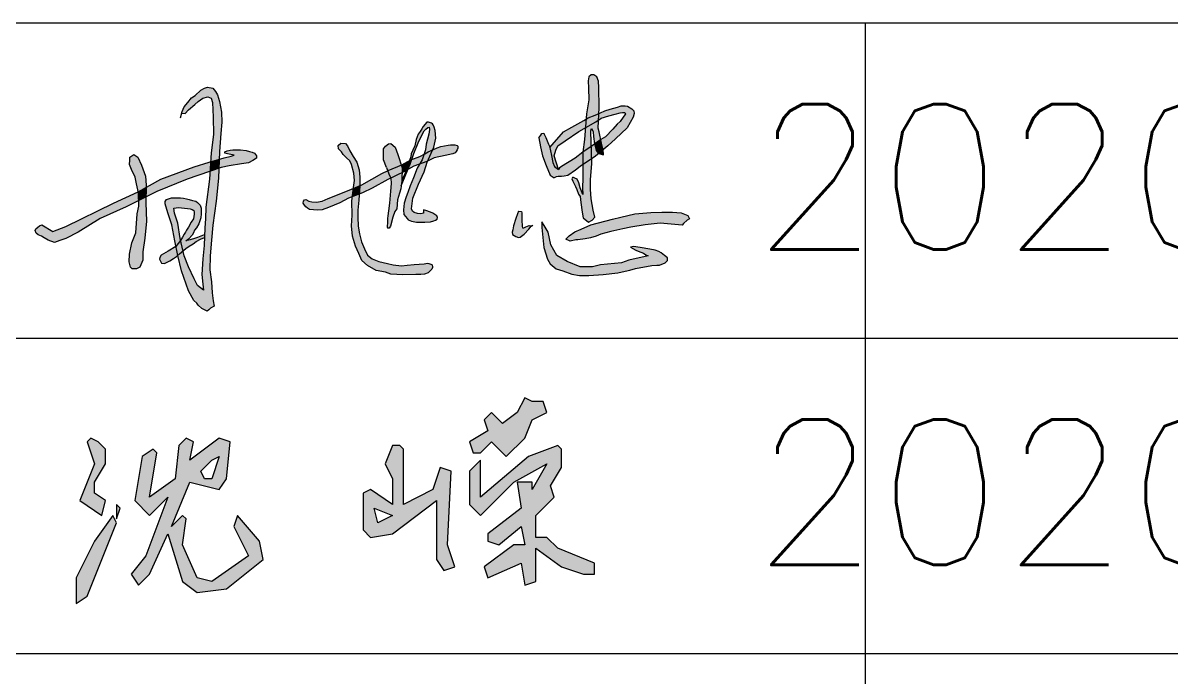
# Model space of a CAD drawing. Header units: millimetres. Extents: x 865974 to 875117, y 41124 to 44891.
# Drawn here: x 869482.68 to 869506.32, y 41162.62 to 41176.1 of the extents above; entities that cross this region are included whole.
import ezdxf
from ezdxf.enums import TextEntityAlignment as Align

# ---------------------------------------------------------------- set-up
doc = ezdxf.new("R2010")
doc.units = ezdxf.units.MM
doc.header["$LTSCALE"] = 1000
doc.header["$MEASUREMENT"] = 0
doc.layers.add('HATCH', color=8, linetype='Continuous')
doc.styles.add('ECEC_TQ', font='txt_l.shx', dxfattribs={"bigfont": 'hztxt_l.shx'})

msp = doc.modelspace()

# ---------------------------------------------------------------- hatches: boundary and pattern name
at = {"linetype": 'Continuous'}
h = msp.add_hatch(color=256, dxfattribs=at)
h.paths.add_polyline_path([(869491.195, 41166.256), (869491.195, 41165.046), (869491.346, 41164.819), (869491.573, 41164.894), (869491.421, 41165.348), (869491.497, 41166.861), (869491.27, 41166.936), (869491.119, 41166.483), (869490.514, 41166.18), (869490.514, 41167.314), (869490.438, 41167.39), (869490.287, 41167.39), (869490.136, 41167.012), (869490.287, 41166.709), (869490.287, 41166.18), (869489.833, 41166.483), (869489.682, 41166.407), (869489.682, 41165.651), (869489.833, 41165.499), (869490.287, 41165.575)])
h.paths.add_polyline_path([(869490.287, 41165.953), (869489.985, 41165.802), (869489.909, 41166.104)], flags=16)
h.paths.add_polyline_path([(869493.01, 41167.541), (869493.161, 41167.919), (869493.463, 41168.071), (869493.388, 41168.298), (869493.161, 41168.298), (869493.01, 41168.373), (869492.858, 41168.071), (869492.556, 41167.844), (869492.329, 41168.071), (869492.178, 41167.919), (869492.253, 41167.693), (869491.875, 41167.466), (869491.951, 41167.239), (869492.102, 41167.239), (869492.329, 41167.466), (869492.631, 41167.163)])
h.paths.add_polyline_path([(869493.766, 41166.936), (869493.766, 41167.314), (869493.69, 41167.39), (869493.085, 41167.163), (869492.102, 41166.331), (869492.102, 41167.088), (869491.875, 41166.861), (869491.875, 41166.18), (869492.102, 41165.953), (869492.783, 41166.634), (869493.463, 41167.012), (869493.161, 41166.483), (869493.161, 41166.634), (869492.858, 41166.634), (869492.934, 41166.104), (869492.253, 41165.575), (869492.253, 41165.424), (869492.48, 41165.348), (869492.934, 41165.726), (869493.01, 41165.348), (869492.783, 41165.348), (869492.178, 41164.894), (869492.253, 41164.668), (869492.934, 41164.97), (869493.01, 41164.516), (869493.236, 41164.592), (869493.236, 41165.273), (869493.766, 41164.894), (869494.22, 41164.743), (869494.446, 41164.743), (869494.446, 41164.97), (869493.69, 41165.273), (869493.463, 41165.499), (869493.236, 41165.499), (869493.236, 41165.953), (869493.615, 41166.331), (869493.539, 41166.558)])
h = msp.add_hatch(color=256, dxfattribs=at)
h.paths.add_polyline_path([(869484.147, 41166.407), (869484.147, 41166.634), (869484.374, 41167.012), (869484.374, 41167.314), (869484.223, 41167.466), (869484.071, 41167.541), (869483.996, 41167.466), (869484.147, 41167.012), (869483.845, 41166.256), (869484.298, 41165.953), (869484.374, 41166.256)])
h.paths.add_polyline_path([(869484.676, 41166.104), (869484.601, 41166.18), (869484.601, 41165.878)])
h.paths.add_polyline_path([(869484.601, 41165.802), (869484.525, 41165.953), (869484.147, 41165.424), (869483.769, 41164.668), (869483.769, 41164.138), (869483.996, 41164.289)])
h.paths.add_polyline_path([(869486.113, 41166.634), (869486.718, 41166.483), (869486.87, 41166.709), (869486.945, 41167.466), (869486.718, 41167.541), (869486.113, 41167.088), (869486.189, 41167.466), (869486.038, 41167.541), (869485.886, 41167.39), (869485.811, 41166.709), (869485.281, 41166.331), (869485.433, 41167.239), (869485.357, 41167.314), (869485.13, 41167.163), (869484.979, 41166.256), (869485.281, 41165.953), (869485.66, 41166.331), (869485.206, 41165.121), (869484.903, 41164.743), (869485.055, 41164.516), (869485.281, 41164.743), (869485.66, 41165.575), (869485.962, 41164.592), (869486.265, 41164.365), (869486.87, 41164.441), (869487.626, 41165.046), (869487.55, 41165.424), (869487.096, 41165.953), (869487.021, 41165.726), (869487.323, 41165.121), (869486.567, 41164.592), (869486.265, 41164.668), (869485.962, 41165.348), (869486.038, 41165.878), (869485.962, 41165.953), (869485.735, 41165.726)])
h.paths.add_polyline_path([(869486.34, 41166.861), (869486.567, 41167.088), (869486.718, 41167.163), (869486.567, 41166.709), (869486.416, 41166.709)], flags=16)
at = {"layer": 'HATCH'}
for points in [[(869494.54, 41174.772), (869494.53, 41174.902), (869494.498, 41174.993), (869494.435, 41175.035), (869494.376, 41175.035), (869494.334, 41174.99), (869494.316, 41174.913), (869494.323, 41174.762), (869494.33, 41174.52), (869494.281, 41174.229), (869494.273, 41174.118), (869494.319, 41174.145), (869494.463, 41174.204), (869494.542, 41174.241), (869494.547, 41174.358)], [(869486.748, 41173.823), (869486.77, 41174.058), (869486.767, 41174.264), (869486.727, 41174.483), (869486.684, 41174.619), (869486.644, 41174.689), (869486.588, 41174.758), (869486.476, 41174.78), (869486.412, 41174.761), (869486.337, 41174.716), (869486.222, 41174.609), (869486.145, 41174.558), (869486.072, 41174.465), (869485.998, 41174.377), (869485.955, 41174.28), (869485.946, 41174.245), (869486.02, 41174.238), (869486.084, 41174.312), (869486.216, 41174.423), (869486.283, 41174.484), (869486.384, 41174.551), (869486.482, 41174.578), (869486.55, 41174.551), (869486.577, 41174.464), (869486.59, 41174.164), (869486.597, 41173.803), (869486.553, 41173.425), (869486.541, 41173.244), (869486.718, 41173.295), (869486.724, 41173.454)], [(869495.255, 41174.29), (869495.216, 41174.331), (869495.128, 41174.389), (869495.076, 41174.394), (869494.999, 41174.392), (869494.918, 41174.369), (869494.772, 41174.326), (869494.658, 41174.293), (869494.568, 41174.254), (869494.542, 41174.241), (869494.535, 41174.105), (869494.588, 41174.139), (869494.744, 41174.192), (869494.87, 41174.226), (869494.977, 41174.248), (869495.024, 41174.257), (869495.073, 41174.255), (869495.089, 41174.23), (869494.979, 41174.071), (869494.912, 41174.02), (869494.825, 41173.917), (869494.676, 41173.759), (869494.576, 41173.699), (869494.59, 41173.629), (869494.628, 41173.491), (869494.723, 41173.568), (869494.881, 41173.713), (869495.122, 41173.942), (869495.245, 41174.165), (869495.262, 41174.235)], [(869494.542, 41174.241), (869494.463, 41174.204), (869494.319, 41174.145), (869494.273, 41174.118), (869494.26, 41173.942), (869494.472, 41174.064), (869494.535, 41174.105)], [(869490.819, 41173.63), (869490.891, 41173.791), (869490.941, 41173.881), (869490.977, 41173.913), (869491.018, 41173.948), (869491.043, 41173.953), (869491.051, 41173.904), (869491.033, 41173.811), (869490.98, 41173.604), (869490.967, 41173.489), (869490.937, 41173.401), (869490.95, 41173.409), (869491.02, 41173.449), (869491.118, 41173.49), (869491.141, 41173.543), (869491.179, 41173.729), (869491.163, 41173.884), (869491.144, 41173.956), (869491.126, 41174.001), (869491.109, 41174.026), (869491.089, 41174.041), (869491.027, 41174.058), (869490.996, 41174.058), (869490.92, 41173.97), (869490.888, 41173.922), (869490.854, 41173.868), (869490.817, 41173.81), (869490.775, 41173.703), (869490.746, 41173.574), (869490.703, 41173.479), (869490.672, 41173.403), (869490.667, 41173.346), (869490.635, 41173.267), (869490.663, 41173.282), (869490.682, 41173.289), (869490.725, 41173.412)], [(869493.845, 41173.672), (869494.128, 41173.866), (869494.26, 41173.942), (869494.273, 41174.118), (869494.23, 41174.093), (869493.984, 41173.954), (869493.809, 41173.858), (869493.525, 41173.538), (869493.564, 41173.37), (869493.592, 41173.228), (869493.626, 41173.142), (869493.703, 41173.082), (869493.614, 41173.366), (869493.648, 41173.482), (869493.693, 41173.572)], [(869494.535, 41174.105), (869494.472, 41174.064), (869494.26, 41173.942), (869494.242, 41173.703), (869494.207, 41173.439), (869494.38, 41173.556), (869494.377, 41173.668), (869494.372, 41173.85), (869494.374, 41173.883), (869494.389, 41173.93), (869494.417, 41173.865), (869494.43, 41173.754), (869494.432, 41173.724), (869494.438, 41173.651), (869494.454, 41173.609), (869494.576, 41173.699), (869494.544, 41173.86), (869494.526, 41173.937)], [(869493.518, 41173.566), (869493.503, 41173.605), (869493.447, 41173.74), (869493.412, 41173.811), (869493.404, 41173.833), (869493.361, 41173.825), (869493.344, 41173.794), (869493.303, 41173.736), (869493.335, 41173.549), (869493.378, 41173.367), (869493.45, 41173.168), (869493.531, 41172.966), (869493.617, 41172.909), (869493.659, 41172.934), (869493.696, 41172.94), (869493.721, 41172.941), (869493.771, 41172.941), (869493.826, 41172.943), (869493.897, 41172.962), (869494.058, 41173.067), (869494.152, 41173.144), (869494.205, 41173.181), (869494.207, 41173.439), (869494.049, 41173.317), (869493.929, 41173.242), (869493.859, 41173.199), (869493.803, 41173.168), (869493.729, 41173.115), (869493.703, 41173.082), (869493.626, 41173.142), (869493.592, 41173.228), (869493.564, 41173.37)], [(869494.59, 41173.629), (869494.576, 41173.699), (869494.575, 41173.699), (869494.454, 41173.609), (869494.452, 41173.59), (869494.484, 41173.474), (869494.533, 41173.414), (869494.628, 41173.491)], [(869487.411, 41173.267), (869487.485, 41173.319), (869487.487, 41173.362), (869487.444, 41173.42), (869487.399, 41173.442), (869487.341, 41173.457), (869487.273, 41173.473), (869487.158, 41173.486), (869487.077, 41173.49), (869487.001, 41173.49), (869486.941, 41173.479), (869486.879, 41173.467), (869486.832, 41173.446), (869486.836, 41173.422), (869486.887, 41173.409), (869486.955, 41173.393), (869487.026, 41173.378), (869486.964, 41173.36), (869486.821, 41173.325), (869486.718, 41173.295), (869486.711, 41173.111), (869486.758, 41173.127), (869486.92, 41173.16), (869487.178, 41173.203), (869487.32, 41173.22)], [(869489.601, 41173.076), (869489.55, 41173.233), (869489.476, 41173.354), (869489.406, 41173.469), (869489.359, 41173.573), (869489.316, 41173.622), (869489.221, 41173.626), (869489.167, 41173.577), (869489.178, 41173.512), (869489.208, 41173.477), (869489.235, 41173.447), (869489.273, 41173.394), (869489.342, 41173.323), (869489.409, 41173.261), (869489.44, 41173.186), (869489.494, 41173.009), (869489.506, 41172.857), (869489.487, 41172.713), (869489.484, 41172.694), (869489.612, 41172.748), (869489.616, 41172.927)], [(869490.396, 41173.389), (869490.344, 41173.545), (869490.252, 41173.621), (869490.207, 41173.609), (869490.143, 41173.561), (869490.099, 41173.509), (869490.099, 41173.425), (869490.099, 41173.285), (869490.163, 41173.125), (869490.186, 41173.057), (869490.197, 41173.062), (869490.467, 41173.177)], [(869491.118, 41173.49), (869491.02, 41173.449), (869490.95, 41173.409), (869490.937, 41173.401), (869490.895, 41173.28), (869490.844, 41173.194), (869490.992, 41173.246), (869491.015, 41173.258)], [(869491.529, 41173.404), (869491.576, 41173.429), (869491.598, 41173.451), (869491.619, 41173.486), (869491.634, 41173.524), (869491.634, 41173.552), (869491.63, 41173.563), (869491.621, 41173.577), (869491.574, 41173.592), (869491.481, 41173.592), (869491.431, 41173.586), (869491.361, 41173.572), (869491.284, 41173.556), (869491.207, 41173.529), (869491.13, 41173.496), (869491.118, 41173.49), (869491.015, 41173.258), (869491.143, 41173.326), (869491.37, 41173.37)], [(869494.38, 41173.556), (869494.207, 41173.439), (869494.205, 41173.181), (869494.388, 41173.306)], [(869494.484, 41173.474), (869494.452, 41173.59), (869494.454, 41173.609), (869494.398, 41173.568), (869494.38, 41173.556), (869494.388, 41173.306), (869494.465, 41173.359), (869494.533, 41173.414)], [(869494.628, 41173.491), (869494.533, 41173.414), (869494.632, 41173.383)], [(869485.198, 41172.948), (869485.115, 41173.17), (869485.045, 41173.336), (869484.957, 41173.393), (869484.874, 41173.337), (869484.88, 41173.273), (869484.869, 41173.185), (869484.912, 41173.086), (869484.986, 41172.922), (869485.015, 41172.788), (869485.051, 41172.624), (869485.211, 41172.713), (869485.212, 41172.763)], [(869486.06, 41172.885), (869486.527, 41173.047), (869486.541, 41173.244), (869486.512, 41173.236), (869486.205, 41173.135), (869485.515, 41172.881), (869485.211, 41172.713), (869485.207, 41172.518), (869485.43, 41172.629)], [(869486.718, 41173.295), (869486.541, 41173.244), (869486.527, 41173.047), (869486.711, 41173.111)], [(869490.487, 41173.115), (869490.467, 41173.177), (869490.197, 41173.062), (869490.186, 41173.057), (869490.209, 41172.991), (869490.252, 41172.904), (869490.485, 41173.018)], [(869490.635, 41173.267), (869490.48, 41173.182), (869490.467, 41173.177), (869490.487, 41173.115), (869490.485, 41173.018), (869490.522, 41173.037), (869490.573, 41173.066)], [(869490.939, 41173.035), (869491.003, 41173.231), (869491.015, 41173.258), (869490.992, 41173.246), (869490.844, 41173.194), (869490.797, 41173.112), (869490.719, 41172.913), (869490.648, 41172.744), (869490.604, 41172.607), (869490.569, 41172.52), (869490.53, 41172.392), (869490.514, 41172.25), (869490.523, 41172.155), (869490.59, 41172.07), (869490.61, 41172.044), (869490.679, 41172.017), (869490.778, 41172), (869490.843, 41171.999), (869490.952, 41171.999), (869491.07, 41172.003), (869491.141, 41172.025), (869491.176, 41172.041), (869491.205, 41172.061), (869491.211, 41172.092), (869491.203, 41172.13), (869491.121, 41172.186), (869491.071, 41172.205), (869490.977, 41172.24), (869490.927, 41172.248), (869490.927, 41172.209), (869490.924, 41172.185), (869490.872, 41172.171), (869490.803, 41172.174), (869490.734, 41172.193), (869490.696, 41172.222), (869490.68, 41172.273), (869490.704, 41172.493), (869490.822, 41172.779)], [(869490.682, 41173.289), (869490.663, 41173.282), (869490.635, 41173.267), (869490.573, 41173.066), (869490.605, 41173.084), (869490.648, 41173.192)], [(869490.895, 41173.28), (869490.937, 41173.401), (869490.847, 41173.352), (869490.682, 41173.289), (869490.648, 41173.192), (869490.605, 41173.084), (869490.724, 41173.152), (869490.844, 41173.194)], [(869494.391, 41173.199), (869494.388, 41173.306), (869494.205, 41173.181), (869494.204, 41172.913), (869494.202, 41172.699), (869494.204, 41172.57), (869494.151, 41172.703), (869494.123, 41172.81), (869494.088, 41172.885), (869494.04, 41172.904), (869494.013, 41172.916), (869493.992, 41172.918), (869493.983, 41172.889), (869494, 41172.843), (869494.058, 41172.731), (869494.085, 41172.672), (869494.116, 41172.577), (869494.15, 41172.527), (869494.166, 41172.4), (869494.194, 41172.201), (869494.217, 41172.084), (869494.322, 41171.999), (869494.402, 41172.036), (869494.457, 41172.1), (869494.423, 41172.246), (869494.377, 41172.475), (869494.366, 41172.674), (869494.366, 41172.876)], [(869485.998, 41171.301), (869485.973, 41171.406), (869485.898, 41171.341), (869485.865, 41171.313), (869485.865, 41171.311), (869485.941, 41170.993), (869486.084, 41170.581), (869486.194, 41170.382), (869486.256, 41170.328), (869486.282, 41170.288), (869486.359, 41170.219), (869486.468, 41170.163), (869486.507, 41170.189), (869486.541, 41170.221), (869486.614, 41170.266), (869486.593, 41170.376), (869486.576, 41170.537), (869486.556, 41170.764), (869486.528, 41171.017), (869486.532, 41171.302), (869486.561, 41171.624), (869486.588, 41171.933), (869486.658, 41172.427), (869486.703, 41172.903), (869486.711, 41173.111), (869486.527, 41173.047), (869486.516, 41172.885), (869486.442, 41172.308), (869486.435, 41172.064), (869486.425, 41171.882), (869486.405, 41171.518), (869486.384, 41171.238), (869486.361, 41170.917), (869486.381, 41170.716), (869486.395, 41170.598), (869486.268, 41170.688), (869486.202, 41170.829), (869486.083, 41171.077)], [(869490.189, 41172.874), (869490.252, 41172.904), (869490.209, 41172.991), (869490.186, 41173.057), (869490.07, 41173), (869489.658, 41172.767), (869489.612, 41172.748), (869489.6, 41172.575), (869489.671, 41172.602), (869489.867, 41172.7)], [(869490.48, 41172.852), (869490.485, 41173.018), (869490.252, 41172.904), (869490.257, 41172.796), (869490.243, 41172.638), (869490.228, 41172.386), (869490.203, 41172.234), (869490.194, 41172.131), (869490.184, 41172.072), (869490.182, 41172.022), (869490.182, 41171.978), (869490.175, 41171.921), (869490.176, 41171.893), (869490.181, 41171.88), (869490.188, 41171.873), (869490.215, 41171.874), (869490.244, 41171.918), (869490.294, 41172.099), (869490.335, 41172.219), (869490.376, 41172.275), (869490.388, 41172.455), (869490.428, 41172.592), (869490.46, 41172.684)], [(869490.605, 41173.084), (869490.573, 41173.066), (869490.5, 41172.901), (869490.478, 41172.837), (869490.467, 41172.743), (869490.549, 41172.943)], [(869485.211, 41172.713), (869485.051, 41172.624), (869485.056, 41172.601), (869485.06, 41172.445), (869485.207, 41172.518)], [(869489.612, 41172.748), (869489.484, 41172.694), (869489.461, 41172.523), (869489.6, 41172.575)], [(869484.267, 41172.07), (869484.799, 41172.316), (869485.06, 41172.445), (869485.056, 41172.601), (869485.051, 41172.624), (869484.54, 41172.392), (869483.56, 41171.908), (869483.291, 41171.806), (869483.067, 41171.944), (869483.015, 41171.921), (869482.98, 41171.894), (869482.944, 41171.859), (869482.926, 41171.822), (869482.951, 41171.769), (869482.99, 41171.738), (869483.056, 41171.711), (869483.116, 41171.672), (869483.192, 41171.629), (869483.326, 41171.581), (869483.437, 41171.618), (869483.557, 41171.662), (869483.811, 41171.793)], [(869485.221, 41172.018), (869485.205, 41172.393), (869485.207, 41172.518), (869485.06, 41172.445), (869485.063, 41172.33), (869485.025, 41172.172), (869485, 41171.774), (869484.921, 41171.569), (869484.869, 41171.337), (869484.86, 41171.179), (869484.894, 41171.066), (869484.925, 41171.035), (869485.011, 41171.035), (869485.085, 41171.071), (869485.142, 41171.215), (869485.146, 41171.384), (869485.187, 41171.668)], [(869486.273, 41172.405), (869486.236, 41172.429), (869486.165, 41172.446), (869486.101, 41172.466), (869486.044, 41172.479), (869485.98, 41172.49), (869485.919, 41172.496), (869485.821, 41172.496), (869485.737, 41172.496), (869485.632, 41172.466), (869485.605, 41172.426), (869485.605, 41172.375), (869485.636, 41172.26), (869485.666, 41172.166), (869485.744, 41171.94), (869485.801, 41171.61), (869485.826, 41171.495), (869485.923, 41171.619), (869485.913, 41171.662), (869485.867, 41171.973), (869485.794, 41172.184), (869485.785, 41172.284), (869485.876, 41172.299), (869486.067, 41172.282), (869486.122, 41172.275), (869486.163, 41172.256), (869486.194, 41172.24), (869486.204, 41172.206), (869486.204, 41172.162), (869486.187, 41172.069), (869486.139, 41171.995), (869486.083, 41171.895), (869486.044, 41171.83), (869486.022, 41171.793), (869485.994, 41171.75), (869485.961, 41171.689), (869485.923, 41171.619), (869485.973, 41171.406), (869486.028, 41171.454), (869486.1, 41171.501), (869486.18, 41171.551), (869486.241, 41171.597), (869486.332, 41171.647), (869486.414, 41171.684), (869486.417, 41171.74), (869486.38, 41171.729), (869486.278, 41171.69), (869486.235, 41171.673), (869486.124, 41171.643), (869486.059, 41171.629), (869486.088, 41171.65), (869486.159, 41171.731), (869486.185, 41171.775), (869486.212, 41171.829), (869486.25, 41171.883), (869486.297, 41171.96), (869486.341, 41172.085), (869486.347, 41172.169), (869486.347, 41172.233), (869486.344, 41172.284), (869486.327, 41172.348)], [(869489.381, 41172.494), (869489.461, 41172.523), (869489.484, 41172.694), (869489.363, 41172.642), (869488.961, 41172.487), (869488.836, 41172.428), (869488.719, 41172.407), (869488.627, 41172.417), (869488.566, 41172.433), (869488.5, 41172.466), (869488.473, 41172.457), (869488.452, 41172.431), (869488.449, 41172.388), (869488.473, 41172.346), (869488.504, 41172.31), (869488.534, 41172.283), (869488.579, 41172.26), (869488.657, 41172.251), (869488.748, 41172.244), (869488.836, 41172.251), (869488.972, 41172.299), (869489.199, 41172.393)], [(869489.573, 41172.101), (869489.576, 41172.242), (869489.591, 41172.448), (869489.6, 41172.575), (869489.461, 41172.523), (869489.448, 41172.428), (869489.454, 41172.144), (869489.444, 41171.92), (869489.465, 41171.71), (869489.522, 41171.503), (869489.591, 41171.354), (869489.656, 41171.207), (869489.769, 41171.102), (869489.951, 41171.004), (869490.144, 41170.963), (869490.255, 41170.928), (869490.5, 41170.913), (869490.767, 41170.92), (869490.871, 41170.921), (869490.946, 41170.927), (869491.024, 41170.95), (869491.096, 41171.027), (869491.114, 41171.063), (869491.114, 41171.079), (869491.101, 41171.117), (869491.074, 41171.131), (869491.037, 41171.143), (869491.01, 41171.149), (869490.939, 41171.136), (869490.734, 41171.122), (869490.591, 41171.11), (869490.469, 41171.099), (869490.304, 41171.118), (869490.181, 41171.144), (869490.009, 41171.185), (869489.871, 41171.241), (869489.769, 41171.319), (869489.709, 41171.446), (869489.647, 41171.593), (869489.61, 41171.756), (869489.58, 41171.916)], [(869493.093, 41171.852), (869493.143, 41171.912), (869493.16, 41171.923), (869493.103, 41171.927), (869493.03, 41171.902), (869492.99, 41171.877), (869492.962, 41171.882), (869492.959, 41171.909), (869492.959, 41171.947), (869492.954, 41172.005), (869492.954, 41172.047), (869492.954, 41172.108), (869492.952, 41172.143), (869492.952, 41172.188), (869492.947, 41172.218), (869492.882, 41172.223), (869492.861, 41172.17), (869492.824, 41172.07), (869492.779, 41171.919), (869492.764, 41171.839), (869492.753, 41171.791), (869492.761, 41171.741), (869492.829, 41171.699), (869492.879, 41171.684), (869492.919, 41171.686), (869493, 41171.749)], [(869493.491, 41171.788), (869493.414, 41171.928), (869493.364, 41172.002), (869493.366, 41171.884), (869493.401, 41171.472), (869493.477, 41171.236), (869493.537, 41171.138), (869493.658, 41171.033), (869493.798, 41170.993), (869493.984, 41170.924), (869494.139, 41170.898), (869494.329, 41170.896), (869494.625, 41170.92), (869494.926, 41170.954), (869495.015, 41170.974), (869495.178, 41171.008), (869495.291, 41171.039), (869495.626, 41171.101), (869495.733, 41171.11), (869495.784, 41171.11), (869495.905, 41171.162), (869495.951, 41171.21), (869495.953, 41171.259), (869495.89, 41171.309), (869495.82, 41171.363), (869495.774, 41171.392), (869495.697, 41171.418), (869495.59, 41171.44), (869495.39, 41171.472), (869495.248, 41171.498), (869495.187, 41171.484), (869495.302, 41171.42), (869495.346, 41171.402), (869495.459, 41171.355), (869495.507, 41171.325), (869495.552, 41171.303), (869495.152, 41171.216), (869495.006, 41171.157), (869494.571, 41171.117), (869494.409, 41171.078), (869494.153, 41171.078), (869493.884, 41171.189), (869493.671, 41171.307), (869493.549, 41171.529)], [(869494.782, 41171.804), (869495.031, 41171.86), (869495.194, 41171.891), (869495.492, 41171.942), (869495.798, 41171.973), (869496.251, 41171.934), (869496.284, 41171.967), (869496.358, 41172.036), (869496.404, 41172.064), (869496.37, 41172.135), (869496.23, 41172.189), (869496.055, 41172.201), (869495.833, 41172.206), (869495.61, 41172.199), (869495.275, 41172.168), (869494.993, 41172.1), (869494.82, 41172.056), (869494.369, 41171.939), (869494.173, 41171.855), (869494.041, 41171.799), (869493.924, 41171.715), (869493.86, 41171.644), (869493.944, 41171.603), (869494.066, 41171.631), (869494.107, 41171.634), (869494.252, 41171.654), (869494.364, 41171.672), (869494.484, 41171.708), (869494.581, 41171.753)], [(869485.923, 41171.619), (869485.826, 41171.495), (869485.865, 41171.313), (869485.898, 41171.341), (869485.973, 41171.406)], [(869485.865, 41171.313), (869485.826, 41171.495), (869485.67, 41171.399), (869485.522, 41171.315), (869485.493, 41171.269), (869485.485, 41171.232), (869485.53, 41171.154), (869485.591, 41171.143), (869485.7, 41171.202), (869485.774, 41171.247), (869485.835, 41171.286)]]:
    msp.add_hatch(color=256, dxfattribs=at).paths.add_polyline_path(points)

# ---------------------------------------------------------------- linework, layer by layer
for p, q in [((869465.031, 41176.104), (869575.031, 41176.104)), ((869500.031, 41143.604), (869500.031, 41176.104)), ((869465.031, 41169.604), (869520.031, 41169.604)), ((869465.031, 41163.104), (869520.031, 41163.104))]:
    msp.add_line(p, q)
for points in [[(869494.452, 41173.59), (869494.484, 41173.474), (869494.533, 41173.414), (869494.632, 41173.383), (869494.628, 41173.491), (869494.59, 41173.629), (869494.544, 41173.86), (869494.526, 41173.937), (869494.547, 41174.358), (869494.54, 41174.772), (869494.53, 41174.902), (869494.498, 41174.993), (869494.435, 41175.035), (869494.376, 41175.035), (869494.334, 41174.99), (869494.316, 41174.913), (869494.323, 41174.762), (869494.33, 41174.52), (869494.281, 41174.229), (869494.242, 41173.703), (869494.207, 41173.439), (869494.204, 41172.913), (869494.202, 41172.699), (869494.204, 41172.57), (869494.151, 41172.703), (869494.123, 41172.81), (869494.088, 41172.885)], [(869485.923, 41174.147), (869485.955, 41174.28), (869485.998, 41174.377), (869486.072, 41174.465), (869486.145, 41174.558), (869486.222, 41174.609), (869486.337, 41174.716), (869486.412, 41174.761), (869486.476, 41174.78), (869486.588, 41174.758), (869486.644, 41174.689), (869486.684, 41174.619), (869486.727, 41174.483), (869486.767, 41174.264), (869486.77, 41174.058), (869486.748, 41173.823), (869486.724, 41173.454), (869486.703, 41172.903), (869486.658, 41172.427), (869486.588, 41171.933), (869486.561, 41171.624), (869486.532, 41171.302), (869486.528, 41171.017), (869486.556, 41170.764), (869486.576, 41170.537), (869486.593, 41170.376), (869486.614, 41170.266), (869486.541, 41170.221), (869486.507, 41170.189), (869486.468, 41170.163), (869486.359, 41170.219), (869486.282, 41170.288), (869486.256, 41170.328), (869486.194, 41170.382), (869486.084, 41170.581), (869485.941, 41170.993), (869485.865, 41171.311), (869485.801, 41171.61), (869485.744, 41171.94), (869485.666, 41172.166), (869485.636, 41172.26), (869485.605, 41172.375), (869485.605, 41172.426), (869485.632, 41172.466), (869485.632, 41172.466), (869485.737, 41172.496), (869485.821, 41172.496), (869485.821, 41172.496), (869485.919, 41172.496), (869485.98, 41172.49), (869486.044, 41172.479), (869486.101, 41172.466), (869486.165, 41172.446), (869486.236, 41172.429), (869486.273, 41172.405), (869486.327, 41172.348), (869486.344, 41172.284), (869486.347, 41172.233), (869486.347, 41172.169), (869486.341, 41172.085), (869486.297, 41171.96), (869486.25, 41171.883), (869486.212, 41171.829), (869486.185, 41171.775), (869486.159, 41171.731), (869486.159, 41171.731), (869486.088, 41171.65), (869486.03, 41171.607)], [(869485.946, 41174.245), (869486.02, 41174.238), (869486.02, 41174.238), (869486.084, 41174.312), (869486.216, 41174.423), (869486.283, 41174.484), (869486.384, 41174.551), (869486.482, 41174.578), (869486.482, 41174.578), (869486.55, 41174.551), (869486.577, 41174.464), (869486.59, 41174.164), (869486.597, 41173.803), (869486.553, 41173.425), (869486.516, 41172.885), (869486.442, 41172.308), (869486.435, 41172.064), (869486.425, 41171.882), (869486.405, 41171.518), (869486.384, 41171.238), (869486.361, 41170.917), (869486.381, 41170.716), (869486.395, 41170.598), (869486.395, 41170.598), (869486.268, 41170.688), (869486.202, 41170.829), (869486.083, 41171.077), (869485.998, 41171.301), (869485.913, 41171.662), (869485.867, 41171.973), (869485.794, 41172.184), (869485.785, 41172.284), (869485.785, 41172.284), (869485.876, 41172.299), (869486.067, 41172.282), (869486.067, 41172.282), (869486.122, 41172.275), (869486.163, 41172.256), (869486.194, 41172.24), (869486.204, 41172.206), (869486.204, 41172.162), (869486.187, 41172.069), (869486.139, 41171.995), (869486.083, 41171.895), (869486.044, 41171.83), (869486.022, 41171.793), (869485.994, 41171.75), (869485.961, 41171.689), (869485.923, 41171.619), (869485.826, 41171.495), (869485.67, 41171.399), (869485.522, 41171.315), (869485.493, 41171.269), (869485.485, 41171.232), (869485.53, 41171.154), (869485.591, 41171.143), (869485.7, 41171.202), (869485.774, 41171.247), (869485.835, 41171.286), (869485.898, 41171.341), (869486.028, 41171.454), (869486.1, 41171.501), (869486.18, 41171.551), (869486.241, 41171.597), (869486.332, 41171.647), (869486.414, 41171.684)], [(869493.525, 41173.538), (869493.809, 41173.858), (869493.984, 41173.954), (869494.23, 41174.093), (869494.319, 41174.145), (869494.463, 41174.204), (869494.568, 41174.254), (869494.658, 41174.293), (869494.772, 41174.326), (869494.918, 41174.369), (869494.999, 41174.392), (869495.076, 41174.394), (869495.128, 41174.389), (869495.216, 41174.331), (869495.255, 41174.29), (869495.262, 41174.235), (869495.245, 41174.165), (869495.122, 41173.942), (869494.881, 41173.713), (869494.723, 41173.568), (869494.465, 41173.359), (869494.152, 41173.144), (869494.058, 41173.067), (869493.897, 41172.962), (869493.826, 41172.943), (869493.771, 41172.941), (869493.721, 41172.941), (869493.696, 41172.94), (869493.659, 41172.934), (869493.617, 41172.909)], [(869493.303, 41173.736), (869493.344, 41173.794), (869493.361, 41173.825), (869493.361, 41173.825), (869493.404, 41173.833), (869493.412, 41173.811), (869493.447, 41173.74), (869493.503, 41173.605), (869493.518, 41173.566), (869493.564, 41173.37), (869493.592, 41173.228), (869493.626, 41173.142), (869493.703, 41173.082), (869493.614, 41173.366), (869493.648, 41173.482), (869493.693, 41173.572), (869493.845, 41173.672), (869494.128, 41173.866), (869494.472, 41174.064), (869494.588, 41174.139), (869494.744, 41174.192), (869494.87, 41174.226), (869494.977, 41174.248), (869495.024, 41174.257), (869495.073, 41174.255), (869495.089, 41174.23), (869494.979, 41174.071), (869494.912, 41174.02), (869494.825, 41173.917), (869494.676, 41173.759), (869494.575, 41173.699), (869494.398, 41173.568), (869494.207, 41173.439), (869494.049, 41173.317), (869493.929, 41173.242), (869493.859, 41173.199), (869493.803, 41173.168), (869493.729, 41173.115), (869493.703, 41173.082)], [(869490.467, 41172.743), (869490.549, 41172.943), (869490.648, 41173.192), (869490.725, 41173.412), (869490.819, 41173.63), (869490.891, 41173.791), (869490.941, 41173.881), (869490.977, 41173.913), (869491.018, 41173.948), (869491.043, 41173.953), (869491.051, 41173.904), (869491.033, 41173.811), (869490.98, 41173.604), (869490.967, 41173.489), (869490.895, 41173.28), (869490.797, 41173.112), (869490.719, 41172.913), (869490.648, 41172.744), (869490.604, 41172.607), (869490.569, 41172.52), (869490.53, 41172.392), (869490.514, 41172.25), (869490.523, 41172.155), (869490.59, 41172.07), (869490.61, 41172.044), (869490.679, 41172.017), (869490.778, 41172), (869490.843, 41171.999), (869490.952, 41171.999), (869491.07, 41172.003), (869491.141, 41172.025), (869491.176, 41172.041), (869491.205, 41172.061), (869491.211, 41172.092), (869491.203, 41172.13), (869491.121, 41172.186), (869491.071, 41172.205), (869490.977, 41172.24), (869490.927, 41172.248), (869490.927, 41172.209), (869490.924, 41172.185), (869490.872, 41172.171), (869490.803, 41172.174), (869490.734, 41172.193), (869490.696, 41172.222), (869490.68, 41172.273), (869490.704, 41172.493), (869490.822, 41172.779), (869490.939, 41173.035), (869491.003, 41173.231), (869491.141, 41173.543), (869491.179, 41173.729), (869491.163, 41173.884), (869491.144, 41173.956), (869491.126, 41174.001), (869491.109, 41174.026), (869491.089, 41174.041), (869491.027, 41174.058), (869490.996, 41174.058), (869490.92, 41173.97), (869490.888, 41173.922), (869490.854, 41173.868), (869490.817, 41173.81), (869490.775, 41173.703), (869490.746, 41173.574), (869490.703, 41173.479), (869490.672, 41173.403), (869490.667, 41173.346)], [(869494.088, 41172.885), (869494.04, 41172.904), (869494.013, 41172.916), (869493.992, 41172.918), (869493.983, 41172.889), (869494, 41172.843), (869494.058, 41172.731), (869494.085, 41172.672), (869494.116, 41172.577), (869494.15, 41172.527), (869494.166, 41172.4), (869494.194, 41172.201), (869494.217, 41172.084), (869494.322, 41171.999), (869494.402, 41172.036), (869494.457, 41172.1), (869494.457, 41172.1), (869494.423, 41172.246), (869494.377, 41172.475), (869494.366, 41172.674), (869494.366, 41172.876), (869494.391, 41173.199), (869494.377, 41173.668), (869494.372, 41173.85), (869494.374, 41173.883), (869494.389, 41173.93), (869494.389, 41173.93), (869494.417, 41173.865), (869494.43, 41173.754), (869494.432, 41173.724), (869494.438, 41173.651), (869494.454, 41173.609), (869494.452, 41173.59)], [(869493.303, 41173.736), (869493.335, 41173.549), (869493.378, 41173.367), (869493.45, 41173.168), (869493.531, 41172.966), (869493.617, 41172.909)], [(869483.067, 41171.944), (869483.291, 41171.806), (869483.56, 41171.908), (869484.54, 41172.392), (869485.051, 41172.624), (869485.515, 41172.881), (869486.205, 41173.135), (869486.512, 41173.236), (869486.821, 41173.325), (869486.964, 41173.36), (869487.026, 41173.378), (869486.955, 41173.393), (869486.887, 41173.409), (869486.836, 41173.422), (869486.836, 41173.422), (869486.832, 41173.446), (869486.879, 41173.467), (869486.941, 41173.479), (869487.001, 41173.49), (869487.077, 41173.49), (869487.158, 41173.486), (869487.273, 41173.473), (869487.341, 41173.457), (869487.399, 41173.442), (869487.444, 41173.42), (869487.487, 41173.362), (869487.485, 41173.319), (869487.411, 41173.267), (869487.32, 41173.22), (869487.178, 41173.203), (869486.92, 41173.16), (869486.758, 41173.127), (869486.06, 41172.885), (869485.43, 41172.629), (869484.799, 41172.316), (869484.267, 41172.07), (869483.811, 41171.793), (869483.557, 41171.662), (869483.437, 41171.618), (869483.326, 41171.581), (869483.192, 41171.629), (869483.116, 41171.672), (869483.056, 41171.711), (869482.99, 41171.738), (869482.951, 41171.769), (869482.926, 41171.822), (869482.944, 41171.859), (869482.98, 41171.894), (869483.015, 41171.921), (869483.067, 41171.944)], [(869491.621, 41173.577), (869491.63, 41173.563), (869491.634, 41173.552), (869491.634, 41173.524), (869491.619, 41173.486), (869491.598, 41173.451), (869491.576, 41173.429), (869491.529, 41173.404), (869491.37, 41173.37), (869491.143, 41173.326), (869490.992, 41173.246), (869490.724, 41173.152), (869490.522, 41173.037), (869490.189, 41172.874), (869489.867, 41172.7), (869489.671, 41172.602), (869489.381, 41172.494), (869489.199, 41172.393), (869488.972, 41172.299), (869488.836, 41172.251), (869488.748, 41172.244), (869488.657, 41172.251), (869488.579, 41172.26), (869488.534, 41172.283), (869488.504, 41172.31), (869488.473, 41172.346), (869488.449, 41172.388), (869488.452, 41172.431), (869488.473, 41172.457), (869488.5, 41172.466)], [(869488.5, 41172.466), (869488.566, 41172.433), (869488.627, 41172.417), (869488.719, 41172.407), (869488.836, 41172.428), (869488.961, 41172.487), (869489.363, 41172.642), (869489.658, 41172.767), (869490.07, 41173), (869490.197, 41173.062), (869490.48, 41173.182), (869490.663, 41173.282), (869490.847, 41173.352), (869490.95, 41173.409), (869491.02, 41173.449), (869491.13, 41173.496), (869491.207, 41173.529), (869491.284, 41173.556), (869491.361, 41173.572), (869491.431, 41173.586), (869491.481, 41173.592), (869491.574, 41173.592), (869491.574, 41173.592), (869491.621, 41173.577)], [(869489.178, 41173.512), (869489.167, 41173.577), (869489.221, 41173.626), (869489.316, 41173.622), (869489.359, 41173.573), (869489.406, 41173.469), (869489.476, 41173.354), (869489.55, 41173.233), (869489.601, 41173.076), (869489.616, 41172.927), (869489.612, 41172.748), (869489.591, 41172.448), (869489.576, 41172.242), (869489.573, 41172.101), (869489.58, 41171.916), (869489.61, 41171.756), (869489.647, 41171.593), (869489.709, 41171.446), (869489.769, 41171.319), (869489.871, 41171.241), (869490.009, 41171.185), (869490.181, 41171.144), (869490.304, 41171.118), (869490.469, 41171.099), (869490.591, 41171.11), (869490.734, 41171.122), (869490.939, 41171.136), (869491.01, 41171.149), (869491.037, 41171.143), (869491.074, 41171.131), (869491.101, 41171.117), (869491.114, 41171.079), (869491.114, 41171.063), (869491.096, 41171.027), (869491.024, 41170.95), (869490.946, 41170.927), (869490.871, 41170.921), (869490.767, 41170.92), (869490.5, 41170.913), (869490.255, 41170.928), (869490.144, 41170.963), (869489.951, 41171.004), (869489.769, 41171.102), (869489.656, 41171.207), (869489.591, 41171.354), (869489.522, 41171.503), (869489.465, 41171.71), (869489.444, 41171.92), (869489.454, 41172.144), (869489.448, 41172.428), (869489.487, 41172.713), (869489.506, 41172.857), (869489.494, 41173.009), (869489.44, 41173.186), (869489.409, 41173.261), (869489.342, 41173.323), (869489.273, 41173.394), (869489.235, 41173.447), (869489.208, 41173.477), (869489.178, 41173.512)], [(869490.163, 41173.125), (869490.099, 41173.285), (869490.099, 41173.425), (869490.099, 41173.509), (869490.143, 41173.561), (869490.207, 41173.609), (869490.252, 41173.621), (869490.344, 41173.545), (869490.396, 41173.389), (869490.487, 41173.115), (869490.48, 41172.852), (869490.46, 41172.684), (869490.428, 41172.592), (869490.388, 41172.455), (869490.376, 41172.275), (869490.335, 41172.219), (869490.294, 41172.099), (869490.244, 41171.918), (869490.215, 41171.874), (869490.188, 41171.873)], [(869484.874, 41173.337), (869484.957, 41173.393), (869485.045, 41173.336), (869485.115, 41173.17), (869485.198, 41172.948), (869485.212, 41172.763), (869485.205, 41172.393), (869485.221, 41172.018), (869485.187, 41171.668), (869485.146, 41171.384), (869485.142, 41171.215), (869485.085, 41171.071), (869485.011, 41171.035), (869484.925, 41171.035), (869484.894, 41171.066), (869484.86, 41171.179), (869484.869, 41171.337), (869484.921, 41171.569), (869485, 41171.774), (869485.025, 41172.172), (869485.063, 41172.33), (869485.056, 41172.601), (869485.015, 41172.788), (869484.986, 41172.922), (869484.912, 41173.086), (869484.869, 41173.185), (869484.88, 41173.273), (869484.874, 41173.337)], [(869490.667, 41173.346), (869490.635, 41173.267), (869490.573, 41173.066), (869490.5, 41172.901), (869490.478, 41172.837)], [(869490.163, 41173.125), (869490.209, 41172.991), (869490.252, 41172.904), (869490.257, 41172.796), (869490.243, 41172.638), (869490.228, 41172.386), (869490.203, 41172.234), (869490.194, 41172.131), (869490.184, 41172.072), (869490.182, 41172.022), (869490.182, 41171.978), (869490.175, 41171.921), (869490.176, 41171.893)], [(869492.882, 41172.223), (869492.861, 41172.17), (869492.824, 41172.07), (869492.779, 41171.919), (869492.764, 41171.839), (869492.753, 41171.791), (869492.761, 41171.741), (869492.761, 41171.741), (869492.829, 41171.699), (869492.879, 41171.684), (869492.919, 41171.686), (869493, 41171.749), (869493.093, 41171.852), (869493.143, 41171.912), (869493.178, 41171.935)], [(869492.882, 41172.223), (869492.947, 41172.218), (869492.952, 41172.188), (869492.952, 41172.143), (869492.954, 41172.108), (869492.954, 41172.047), (869492.954, 41172.005), (869492.959, 41171.947), (869492.959, 41171.909), (869492.962, 41171.882), (869492.962, 41171.882), (869492.99, 41171.877), (869493.03, 41171.902), (869493.103, 41171.927), (869493.103, 41171.927), (869493.16, 41171.923)], [(869493.364, 41172.002), (869493.366, 41171.884), (869493.401, 41171.472), (869493.477, 41171.236), (869493.537, 41171.138), (869493.658, 41171.033), (869493.798, 41170.993), (869493.984, 41170.924), (869494.139, 41170.898), (869494.329, 41170.896), (869494.625, 41170.92), (869494.926, 41170.954), (869495.015, 41170.974), (869495.178, 41171.008), (869495.291, 41171.039), (869495.626, 41171.101), (869495.733, 41171.11), (869495.784, 41171.11), (869495.905, 41171.162), (869495.951, 41171.21), (869495.953, 41171.259), (869495.89, 41171.309), (869495.82, 41171.363), (869495.774, 41171.392), (869495.697, 41171.418), (869495.59, 41171.44), (869495.39, 41171.472), (869495.248, 41171.498), (869495.187, 41171.484), (869495.187, 41171.484), (869495.187, 41171.484), (869495.302, 41171.42), (869495.346, 41171.402), (869495.459, 41171.355), (869495.507, 41171.325), (869495.552, 41171.303), (869495.152, 41171.216), (869495.006, 41171.157), (869494.571, 41171.117), (869494.409, 41171.078), (869494.153, 41171.078), (869493.884, 41171.189), (869493.671, 41171.307), (869493.549, 41171.529), (869493.491, 41171.788), (869493.414, 41171.928), (869493.364, 41172.002)], [(869493.924, 41171.715), (869494.041, 41171.799), (869494.173, 41171.855), (869494.369, 41171.939), (869494.82, 41172.056), (869494.993, 41172.1), (869495.275, 41172.168), (869495.61, 41172.199), (869495.833, 41172.206), (869496.055, 41172.201), (869496.23, 41172.189), (869496.37, 41172.135), (869496.37, 41172.135), (869496.404, 41172.064), (869496.358, 41172.036), (869496.284, 41171.967), (869496.251, 41171.934), (869496.251, 41171.934), (869495.798, 41171.973), (869495.492, 41171.942), (869495.194, 41171.891), (869495.031, 41171.86), (869494.782, 41171.804), (869494.581, 41171.753), (869494.484, 41171.708), (869494.364, 41171.672), (869494.252, 41171.654), (869494.107, 41171.634), (869494.066, 41171.631), (869493.944, 41171.603), (869493.86, 41171.644), (869493.924, 41171.715), (869493.924, 41171.715)], [(869490.176, 41171.893), (869490.181, 41171.88), (869490.188, 41171.873)], [(869486.059, 41171.629), (869486.059, 41171.629), (869486.124, 41171.643), (869486.235, 41171.673), (869486.278, 41171.69), (869486.38, 41171.729), (869486.417, 41171.74)]]:
    msp.add_lwpolyline(points)
at = {"linetype": 'Continuous', "elevation": 2318108.623}
for points in [[(869493.161, 41168.298), (869493.01, 41168.373), (869492.858, 41168.071), (869492.556, 41167.844), (869492.329, 41168.071), (869492.178, 41167.919), (869492.253, 41167.693), (869491.875, 41167.466), (869491.951, 41167.239), (869492.102, 41167.239), (869492.329, 41167.466), (869492.631, 41167.163), (869493.01, 41167.541), (869493.161, 41167.919), (869493.463, 41168.071), (869493.388, 41168.298), (869493.161, 41168.298)], [(869484.223, 41167.466), (869484.071, 41167.541), (869483.996, 41167.466), (869484.147, 41167.012), (869483.845, 41166.256), (869484.298, 41165.953), (869484.374, 41166.256), (869484.147, 41166.407), (869484.147, 41166.634), (869484.374, 41167.012), (869484.374, 41167.314), (869484.223, 41167.466)], [(869486.189, 41167.466), (869486.038, 41167.541), (869485.886, 41167.39), (869485.811, 41166.709), (869485.281, 41166.331), (869485.433, 41167.239), (869485.357, 41167.314), (869485.13, 41167.163), (869484.979, 41166.256), (869485.281, 41165.953), (869485.66, 41166.331), (869485.206, 41165.121), (869484.903, 41164.743), (869485.055, 41164.516), (869485.281, 41164.743), (869485.66, 41165.575), (869485.962, 41164.592), (869486.265, 41164.365), (869486.87, 41164.441), (869487.626, 41165.046), (869487.55, 41165.424), (869487.096, 41165.953), (869487.021, 41165.726), (869487.323, 41165.121), (869486.567, 41164.592), (869486.265, 41164.668), (869485.962, 41165.348), (869486.038, 41165.878), (869485.962, 41165.953), (869485.735, 41165.726), (869486.113, 41166.634), (869486.718, 41166.483), (869486.87, 41166.709), (869486.945, 41167.466), (869486.718, 41167.541), (869486.113, 41167.088), (869486.189, 41167.466)], [(869490.514, 41167.314), (869490.438, 41167.39), (869490.287, 41167.39), (869490.136, 41167.012), (869490.287, 41166.709), (869490.287, 41166.18), (869489.833, 41166.483), (869489.682, 41166.407), (869489.682, 41165.651), (869489.833, 41165.499), (869490.287, 41165.575), (869491.195, 41166.256), (869491.195, 41165.046), (869491.346, 41164.819), (869491.573, 41164.894), (869491.421, 41165.348), (869491.497, 41166.861), (869491.27, 41166.936), (869491.119, 41166.483), (869490.514, 41166.18), (869490.514, 41167.314)], [(869493.766, 41167.314), (869493.69, 41167.39), (869493.085, 41167.163), (869492.102, 41166.331), (869492.102, 41167.088), (869491.875, 41166.861), (869491.875, 41166.18), (869492.102, 41165.953), (869492.783, 41166.634), (869493.463, 41167.012), (869493.161, 41166.483), (869493.161, 41166.634), (869492.858, 41166.634), (869492.934, 41166.104), (869492.253, 41165.575), (869492.253, 41165.424), (869492.48, 41165.348), (869492.934, 41165.726), (869493.01, 41165.348), (869492.783, 41165.348), (869492.178, 41164.894), (869492.253, 41164.668), (869492.934, 41164.97), (869493.01, 41164.516), (869493.236, 41164.592), (869493.236, 41165.273), (869493.766, 41164.894), (869494.22, 41164.743), (869494.446, 41164.743), (869494.446, 41164.97), (869493.69, 41165.273), (869493.463, 41165.499), (869493.236, 41165.499), (869493.236, 41165.953), (869493.615, 41166.331), (869493.539, 41166.558), (869493.766, 41166.936), (869493.766, 41167.314)], [(869486.567, 41167.088), (869486.718, 41167.163), (869486.567, 41166.709), (869486.416, 41166.709), (869486.34, 41166.861), (869486.567, 41167.088)], [(869484.676, 41166.104), (869484.601, 41166.18), (869484.601, 41165.878), (869484.676, 41166.104)], [(869489.909, 41166.104), (869490.287, 41165.953), (869489.985, 41165.802), (869489.909, 41166.104)], [(869484.601, 41165.802), (869484.525, 41165.953), (869484.147, 41165.424), (869483.769, 41164.668), (869483.769, 41164.138), (869483.996, 41164.289), (869484.601, 41165.802)]]:
    msp.add_lwpolyline(points, dxfattribs=at)

# ---------------------------------------------------------------- texts
at = {"style": 'ECEC_TQ'}
for p in [(869509.275, 41172.932), (869509.275, 41166.432)]:
    msp.add_attdef('2020.04.30', text=' ', height=3, dxfattribs=at).set_placement(p, align=Align.MIDDLE)

doc.saveas('drawing.dxf')
